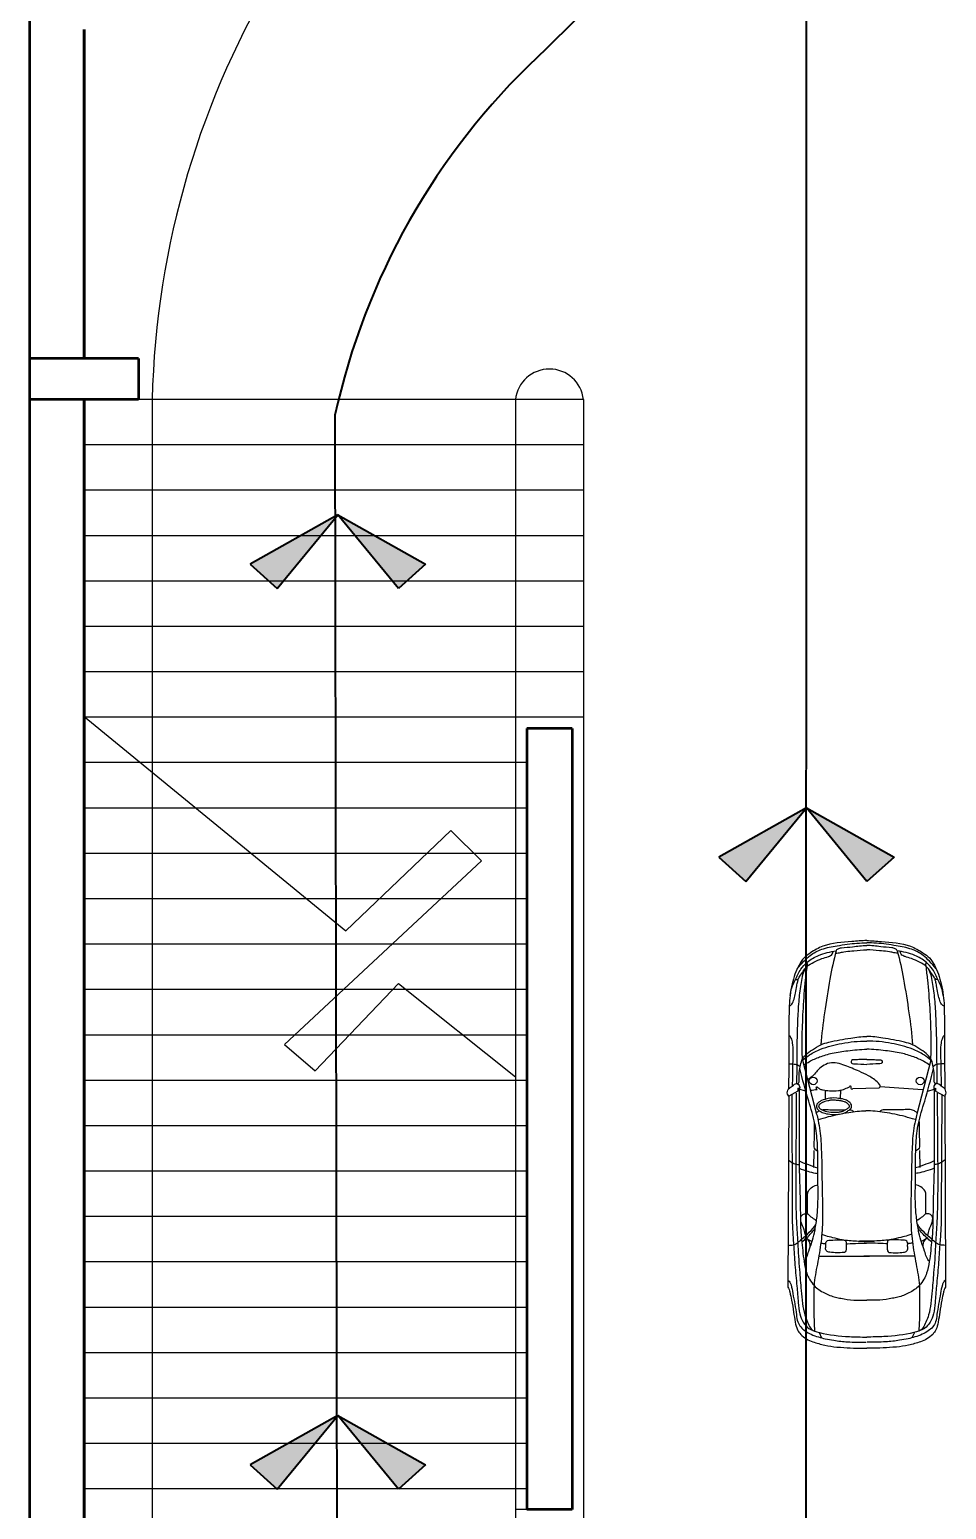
# Model space of a CAD drawing. Header units: millimetres. Extents: x 103 to 250, y -95 to 16.
# Drawn here: x 199.35 to 209.45, y -56.31 to -40.01 of the extents above; entities that cross this region are included whole.
import ezdxf

# ---------------------------------------------------------------- set-up
doc = ezdxf.new("R2010")
doc.units = ezdxf.units.MM
doc.linetypes.add('LÍNEAS_OCULTAS2', pattern=[4.7625, 3.175, -1.5875])
for name, color, linetype, lineweight in [('0.25', 6, 'Continuous', 25), ('0.40', 3, 'Continuous', 40), ('0.53', 1, 'Continuous', 53), ('Proyección', 5, 'LÍNEAS_OCULTAS2', 9)]:
    doc.layers.add(name, color=color, linetype=linetype, lineweight=lineweight)

# ---------------------------------------------------------------- blocks, each defined once
blk = doc.blocks.new('A$C76752FA1')
at = {"layer": '0.40'}
for points in [[(6.49, 7.7), (2.15, 15.41), (0, 13.03)], [(6.49, 7.7), (2.15, 0), (0, 2.38)]]:
    blk.add_hatch(color=256, dxfattribs=at).paths.add_polyline_path(points)
for p, q in [((2.15, 15.41), (0, 13.03)), ((6.49, 7.7), (2.15, 15.41)), ((0, 13.03), (6.49, 7.7)), ((0, 2.38), (6.49, 7.7)), ((6.49, 7.7), (2.15, 0)), ((2.15, 0), (0, 2.38))]:
    blk.add_line(p, q, dxfattribs=at)
blk = doc.blocks.new('A$C01E47D49')
at = {"layer": '0.25', "ltscale": 0.01}
for p, q in [((1.66, 1.628), (1.714, 1.728)), ((1.682, 1.647), (2.695, 1.651)), ((1.7, 1.695), (2.985, 1.691)), ((1.714, 1.728), (3.817, 1.736)), ((1.317, 1.575), (1.91, 1.421)), ((1.644, 1.485), (1.61, 1.016)), ((1.638, 1.614), (1.625, 1.628)), ((1.625, 1.628), (1.66, 1.628)), ((1.638, 1.614), (2.503, 1.614)), ((1.66, 1.544), (1.638, 1.614)), ((2.503, 1.614), (2.862, 1.603)), ((3.007, 1.522), (2.808, 1.521)), ((2.312, 1.45), (2.501, 1.453)), ((3.475, 1.397), (3.475, 0.839)), ((4.315, 1.394), (4.377, 1.366)), ((1.626, 1.002), (1.633, 0.715)), ((3.475, 0.341), (3.475, 0.899)), ((1.74, 0.581), (1.649, 0.583)), ((1.746, 0.416), (1.649, 0.416)), ((4.315, 0.344), (4.377, 0.372)), ((1.317, 0.163), (1.91, 0.317)), ((1.66, 0.194), (1.638, 0.124)), ((2.312, 0.288), (2.501, 0.285)), ((3.007, 0.216), (2.808, 0.217)), ((1.638, 0.124), (1.625, 0.11)), ((1.625, 0.11), (1.66, 0.11)), ((1.638, 0.124), (2.503, 0.124)), ((1.66, 0.11), (1.714, 0.01)), ((1.682, 0.091), (2.695, 0.087)), ((1.7, 0.043), (2.985, 0.047)), ((1.714, 0.01), (3.817, 0.002)), ((2.503, 0.124), (2.862, 0.135))]:
    blk.add_line(p, q, dxfattribs=at)
for centre in [(1.546, 1.458), (1.546, 0.28)]:
    blk.add_ellipse(centre, major_axis=(0, 0.0429), ratio=0.983266, start_param=4.712389, end_param=10.995574, dxfattribs=at)
for points, knots in [([(0, 0.869), (0, 0.923), (0.016, 1.084), (0.026, 1.305), (0.121, 1.472), (0.189, 1.565), (0.273, 1.619), (0.37, 1.662), (0.483, 1.69), (0.561, 1.711), (0.605, 1.711)], [0, 0, 0, 0, 0.16039, 0.479033, 0.632967, 0.722015, 0.817474, 0.927562, 1.03733, 1.167094, 1.167094, 1.167094, 1.167094]), ([(0.311, 1.633), (0.282, 1.609), (0.23, 1.565), (0.149, 1.482), (0.085, 1.357), (0.06, 1.215), (0.033, 1.05), (0.025, 0.94), (0.025, 0.869)], [0, 0, 0, 0, 0.1095129, 0.2035347, 0.3452507, 0.5161382, 0.6275464, 0.8383798, 0.8383798, 0.8383798, 0.8383798]), ([(0.605, 1.711), (0.546, 1.71), (0.449, 1.66), (0.321, 1.606), (0.225, 1.517), (0.147, 1.386), (0.122, 1.271), (0.114, 1.204)], [0, 0, 0, 0, 0.1772572, 0.3124951, 0.4151678, 0.5597243, 0.7575412, 0.7575412, 0.7575412, 0.7575412]), ([(0.427, 1.652), (0.429, 1.642), (0.427, 1.621), (0.4, 1.612), (0.368, 1.59), (0.328, 1.56), (0.272, 1.52), (0.237, 1.448), (0.196, 1.372), (0.184, 1.31), (0.17, 1.275), (0.157, 1.25), (0.133, 1.24), (0.119, 1.239)], [0, 0, 0, 0, 0.0304541, 0.0502818, 0.0786089, 0.1479133, 0.1986294, 0.2831705, 0.3780326, 0.4523267, 0.4667809, 0.4902599, 0.5347198, 0.5347198, 0.5347198, 0.5347198]), ([(0.324, 1.553), (0.345, 1.567), (0.4, 1.581), (0.516, 1.602), (0.68, 1.621), (0.885, 1.631), (1.117, 1.638), (1.346, 1.64), (1.505, 1.64), (1.574, 1.641)], [0, 0, 0, 0, 0.076148, 0.165903, 0.355672, 0.569871, 0.782325, 1.050047, 1.257936, 1.257936, 1.257936, 1.257936]), ([(0.723, 1.722), (0.721, 1.711), (0.694, 1.686), (0.643, 1.667), (0.574, 1.651), (0.508, 1.643), (0.455, 1.63), (0.429, 1.623), (0.417, 1.62)], [0, 0, 0, 0, 0.034703, 0.0959761, 0.1659336, 0.2471559, 0.2929944, 0.3295918, 0.3295918, 0.3295918, 0.3295918]), ([(0.605, 1.711), (0.642, 1.719), (0.789, 1.725), (1.039, 1.728), (1.344, 1.726), (1.542, 1.729), (1.634, 1.729)], [0, 0, 0, 0, 0.114897, 0.437061, 0.754269, 1.029686, 1.029686, 1.029686, 1.029686]), ([(1.044, 1.725), (1.049, 1.713), (1.081, 1.7), (1.139, 1.683), (1.238, 1.681), (1.395, 1.687), (1.522, 1.688), (1.601, 1.688)], [0, 0, 0, 0, 0.0364992, 0.0923739, 0.1867837, 0.3273982, 0.5667068, 0.5667068, 0.5667068, 0.5667068]), ([(1.357, 1.728), (1.357, 1.708), (1.36, 1.674), (1.364, 1.626), (1.383, 1.609), (1.391, 1.603)], [0, 0, 0, 0, 1.462159, 2.651105, 3.386321, 3.386321, 3.386321, 3.386321]), ([(1.574, 1.641), (1.573, 1.634), (1.574, 1.618), (1.56, 1.614), (1.555, 1.613)], [0, 0, 0, 0, 0.02274132, 0.03717479, 0.03717479, 0.03717479, 0.03717479]), ([(1.714, 1.728), (1.708, 1.733), (1.683, 1.749), (1.629, 1.737), (1.606, 1.687), (1.562, 1.648), (1.594, 1.606), (1.628, 1.604), (1.638, 1.614)], [0, 0, 0, 0, 0.024864, 0.0846267, 0.1362471, 0.1900683, 0.2245199, 0.2681841, 0.2681841, 0.2681841, 0.2681841]), ([(2.415, 1.731), (2.425, 1.719), (2.447, 1.694), (2.461, 1.653), (2.468, 1.625), (2.468, 1.612)], [1.808086, 1.808086, 1.808086, 1.808086, 2.918874, 4.131288, 5.10151, 5.10151, 5.10151, 5.10151]), ([(2.695, 1.651), (2.83, 1.651), (3.041, 1.647), (3.351, 1.626), (3.527, 1.619), (3.627, 1.608)], [0, 0, 0, 0, 0.4042759, 0.6333827, 0.9326252, 0.9326252, 0.9326252, 0.9326252]), ([(2.985, 1.691), (3.051, 1.691), (3.172, 1.687), (3.367, 1.673), (3.575, 1.66), (3.788, 1.639), (3.968, 1.624), (4.104, 1.612), (4.204, 1.574), (4.272, 1.515), (4.301, 1.448), (4.342, 1.301), (4.362, 1.107), (4.367, 0.932), (4.367, 0.869)], [0, 0, 0, 0, 0.198873, 0.363323, 0.587433, 0.823543, 1.004622, 1.129816, 1.230113, 1.320655, 1.388577, 1.443334, 1.771447, 1.958652, 1.958652, 1.958652, 1.958652]), ([(3.357, 1.735), (3.355, 1.715), (3.361, 1.674), (3.324, 1.627), (3.255, 1.54), (3.187, 1.472), (3.125, 1.428)], [0, 0, 0, 0, 0.0597371, 0.1139981, 0.1672498, 0.3938869, 0.3938869, 0.3938869, 0.3938869]), ([(3.745, 1.732), (3.749, 1.726), (3.764, 1.713), (3.811, 1.694), (3.895, 1.682), (4.003, 1.659), (4.108, 1.644), (4.196, 1.634), (4.259, 1.599), (4.302, 1.545), (4.34, 1.479), (4.365, 1.403), (4.39, 1.32), (4.398, 1.263), (4.402, 1.231)], [0, 0, 0, 0, 0.0219205, 0.0572122, 0.1522539, 0.2718866, 0.3894011, 0.4710097, 0.5346344, 0.5986698, 0.6733118, 0.758696, 0.8351341, 0.9293726, 0.9293726, 0.9293726, 0.9293726]), ([(3.817, 1.736), (3.833, 1.725), (3.883, 1.714), (3.973, 1.691), (4.085, 1.676), (4.194, 1.658), (4.281, 1.64), (4.344, 1.594), (4.39, 1.536), (4.427, 1.444), (4.458, 1.332), (4.476, 1.229), (4.478, 1.171), (4.479, 1.157)], [0, 0, 0, 0, 0.056668, 0.14946, 0.28161, 0.392935, 0.481686, 0.542967, 0.622845, 0.69797, 0.833643, 0.965665, 1.00577, 1.00577, 1.00577, 1.00577]), ([(1.317, 1.575), (1.228, 1.582), (1.036, 1.58), (0.741, 1.568), (0.486, 1.549), (0.333, 1.53), (0.283, 1.524)], [0, 0, 0, 0, 0.269375, 0.574535, 0.885339, 1.036319, 1.036319, 1.036319, 1.036319]), ([(1.555, 1.613), (1.528, 1.613), (1.473, 1.616), (1.393, 1.604), (1.318, 1.587), (1.249, 1.541), (1.201, 1.462), (1.143, 1.381), (1.105, 1.236), (1.076, 1.068), (1.056, 0.928), (1.056, 0.869)], [0, 0, 0, 0, 0.082256, 0.165174, 0.241383, 0.30939, 0.405348, 0.511507, 0.603349, 0.843635, 1.017671, 1.017671, 1.017671, 1.017671]), ([(1.317, 1.575), (1.297, 1.551), (1.248, 1.49), (1.178, 1.346), (1.124, 1.133), (1.106, 0.961), (1.106, 0.869)], [0, 0, 0, 0, 0.0947759, 0.2311242, 0.4700259, 0.7400315, 0.7400315, 0.7400315, 0.7400315]), ([(1.373, 1.559), (1.357, 1.541), (1.322, 1.486), (1.277, 1.381), (1.233, 1.24), (1.211, 1.065), (1.197, 0.938), (1.197, 0.869)], [0, 0, 0, 0, 0.0708922, 0.1925846, 0.3348457, 0.5072814, 0.7109928, 0.7109928, 0.7109928, 0.7109928]), ([(3.536, 1.559), (3.52, 1.546), (3.484, 1.522), (3.408, 1.507), (3.323, 1.469), (3.208, 1.441), (3.073, 1.418), (2.867, 1.4), (2.626, 1.409), (2.397, 1.406), (2.201, 1.412), (2.001, 1.434), (1.732, 1.522), (1.528, 1.575), (1.408, 1.606)], [0, 0, 0, 0, 0.05975, 0.126928, 0.230034, 0.336675, 0.482225, 0.641324, 0.954906, 1.203173, 1.330375, 1.542773, 1.802261, 2.175545, 2.175545, 2.175545, 2.175545]), ([(2.424, 1.614), (2.442, 1.585), (2.464, 1.515), (2.495, 1.447), (2.502, 1.407)], [0, 0, 0, 0, 0.1000351, 0.2184418, 0.2184418, 0.2184418, 0.2184418]), ([(2.508, 1.614), (2.521, 1.583), (2.537, 1.523), (2.56, 1.454), (2.563, 1.416), (2.564, 1.407)], [0, 0, 0, 0, 2.528586, 4.711885, 5.408215, 5.408215, 5.408215, 5.408215]), ([(2.808, 1.521), (2.792, 1.521), (2.752, 1.515), (2.711, 1.468), (2.69, 1.427), (2.691, 1.405)], [0, 0, 0, 0, 0.0486628, 0.1144515, 0.1777721, 0.1777721, 0.1777721, 0.1777721]), ([(2.862, 1.603), (2.921, 1.603), (3.047, 1.596), (3.191, 1.598), (3.357, 1.58), (3.498, 1.566), (3.623, 1.545), (3.664, 1.529)], [0, 0, 0, 0, 0.1783018, 0.3787173, 0.431954, 0.6762374, 0.8077184, 0.8077184, 0.8077184, 0.8077184]), ([(3.248, 1.541), (3.227, 1.546), (3.176, 1.558), (3.114, 1.589), (3.053, 1.601), (3.01, 1.574), (3.01, 1.541), (3.01, 1.512), (3.034, 1.496), (3.053, 1.461), (3.079, 1.439), (3.084, 1.42)], [0, 0, 0, 0, 0.0655106, 0.1550445, 0.2094604, 0.2438604, 0.287164, 0.3001388, 0.3275984, 0.3616951, 0.4200969, 0.4200969, 0.4200969, 0.4200969]), ([(3.319, 1.583), (3.303, 1.564), (3.257, 1.512), (3.207, 1.463), (3.171, 1.435)], [0, 0, 0, 0, 1.868162, 5.271297, 5.271297, 5.271297, 5.271297]), ([(3.275, 1.528), (3.288, 1.524), (3.3, 1.5), (3.308, 1.478), (3.312, 1.468)], [0, 0, 0, 0, 0.983949, 1.771691, 1.771691, 1.771691, 1.771691]), ([(3.372, 1.491), (3.354, 1.492), (3.316, 1.49), (3.292, 1.521), (3.275, 1.528)], [0, 0, 0, 0, 0.0535488, 0.1060573, 0.1060573, 0.1060573, 0.1060573]), ([(3.627, 1.608), (3.702, 1.605), (3.826, 1.592), (3.991, 1.579), (4.112, 1.558), (4.212, 1.518), (4.29, 1.484), (4.301, 1.443)], [0, 0, 0, 0, 0.2277977, 0.3719478, 0.4996814, 0.5863441, 0.709615, 0.709615, 0.709615, 0.709615]), ([(3.664, 1.529), (3.687, 1.522), (3.735, 1.498), (3.817, 1.44), (3.884, 1.339), (3.925, 1.236), (3.937, 1.173), (3.94, 1.153)], [0, 0, 0, 0, 0.0720749, 0.1581284, 0.2958089, 0.4262456, 0.4842292, 0.4842292, 0.4842292, 0.4842292]), ([(0.114, 1.204), (0.215, 1.234), (0.443, 1.281), (0.788, 1.334), (1.03, 1.366), (1.146, 1.374)], [0, 0, 0, 0, 0.317374, 0.69576, 1.04714, 1.04714, 1.04714, 1.04714]), ([(1.898, 1.422), (1.889, 1.416), (1.871, 1.393), (1.856, 1.341), (1.868, 1.229), (1.864, 1.128), (1.863, 1.034), (1.877, 1.018), (1.885, 1.011)], [0, 0, 0, 0, 0.842998, 2.122875, 3.997599, 9.174838, 10.012722, 10.751336, 10.751336, 10.751336, 10.751336]), ([(1.97, 1.403), (1.96, 1.365), (1.927, 1.255), (1.891, 1.074), (1.874, 0.929), (1.874, 0.86)], [0, 0, 0, 0, 0.1139079, 0.3411539, 0.543502, 0.543502, 0.543502, 0.543502]), ([(1.91, 1.421), (1.933, 1.414), (1.996, 1.403), (2.094, 1.381), (2.212, 1.373), (2.419, 1.363), (2.705, 1.362), (3.033, 1.35), (3.316, 1.367), (3.559, 1.412), (3.789, 1.457), (4.029, 1.449), (4.196, 1.451), (4.293, 1.444), (4.301, 1.443)], [0, 0, 0, 0, 0.073325, 0.188896, 0.303039, 0.425821, 0.811242, 1.159737, 1.41058, 1.660623, 1.899627, 2.11145, 2.377727, 2.401703, 2.401703, 2.401703, 2.401703]), ([(1.997, 1.446), (2.04, 1.45), (2.127, 1.447), (2.22, 1.45), (2.287, 1.453), (2.306, 1.43), (2.313, 1.416), (2.316, 1.409)], [0, 0, 0, 0, 3.267856, 6.568708, 7.399663, 8.099385, 8.621705, 8.621705, 8.621705, 8.621705]), ([(3.232, 1.364), (3.241, 1.352), (3.253, 1.311), (3.272, 1.236), (3.298, 1.124), (3.311, 0.97), (3.311, 0.854), (3.312, 0.79)], [0, 0, 0, 0, 0.0451009, 0.1211996, 0.2308505, 0.385263, 0.5739042, 0.5739042, 0.5739042, 0.5739042]), ([(3.295, 1.17), (3.295, 1.203), (3.3, 1.245), (3.298, 1.299), (3.326, 1.325), (3.364, 1.316), (3.399, 1.325), (3.422, 1.311), (3.431, 1.294), (3.439, 1.23), (3.44, 1.17), (3.435, 1.108), (3.419, 1.098), (3.396, 1.094), (3.363, 1.097), (3.331, 1.092), (3.299, 1.103), (3.297, 1.136), (3.295, 1.157), (3.295, 1.17)], [0, 0, 0, 0, 0.0969044, 0.1295913, 0.1506192, 0.1985921, 0.2360698, 0.2557908, 0.2719711, 0.2929882, 0.44406, 0.4519132, 0.4720918, 0.4918599, 0.5228758, 0.5707096, 0.5892096, 0.6145759, 0.654681, 0.654681, 0.654681, 0.654681]), ([(0.114, 1.204), (0.103, 1.203), (0.084, 1.183), (0.076, 1.118), (0.068, 1.013), (0.053, 0.921), (0.053, 0.869)], [0, 0, 0, 0, 0.0314754, 0.0702057, 0.1915753, 0.3439346, 0.3439346, 0.3439346, 0.3439346]), ([(0.136, 1.209), (0.139, 1.207), (0.138, 1.189), (0.133, 1.164), (0.119, 1.108), (0.116, 1.055), (0.109, 0.97), (0.102, 0.916), (0.102, 0.869)], [0, 0, 0, 0, 0.0114788, 0.0403472, 0.0875838, 0.1755608, 0.1991501, 0.3369659, 0.3369659, 0.3369659, 0.3369659]), ([(3.94, 1.153), (3.95, 1.107), (3.964, 1.012), (3.96, 0.917), (3.96, 0.869)], [0, 0, 0, 0, 0.140379, 0.2808468, 0.2808468, 0.2808468, 0.2808468]), ([(4.402, 1.231), (4.412, 1.181), (4.422, 1.061), (4.424, 0.942), (4.424, 0.874)], [0, 0, 0, 0, 0.1502861, 0.3522699, 0.3522699, 0.3522699, 0.3522699]), ([(1.311, 0.869), (1.311, 0.898), (1.309, 0.947), (1.315, 0.998), (1.314, 1.035), (1.332, 1.041), (1.346, 1.04), (1.357, 1.024), (1.359, 0.966), (1.362, 0.913), (1.363, 0.869)], [0, 0, 0, 0, 0.0857277, 0.1381048, 0.1641986, 0.1769751, 0.1890325, 0.2028129, 0.2286049, 0.3592554, 0.3592554, 0.3592554, 0.3592554]), ([(1.626, 1.002), (1.623, 1.009), (1.603, 1.025), (1.559, 0.991), (1.523, 0.947), (1.48, 0.874), (1.431, 0.77), (1.385, 0.654), (1.344, 0.547), (1.343, 0.457), (1.38, 0.383), (1.428, 0.326), (1.48, 0.29), (1.51, 0.253), (1.525, 0.228), (1.528, 0.218)], [0, 0, 0, 0, 0.527288, 1.647451, 3.487558, 5.099073, 7.968657, 12.238313, 14.475187, 16.613757, 18.744202, 20.639343, 22.223389, 23.452731, 24.286529, 24.286529, 24.286529, 24.286529]), ([(3.339, 1.095), (3.339, 1.09), (3.336, 1.006), (3.333, 0.922), (3.33, 0.842)], [11.235438, 11.235438, 11.235438, 11.235438, 11.552536, 17.586883, 17.586883, 17.586883, 17.586883]), ([(0, 0.869), (0, 0.815), (0.016, 0.654), (0.026, 0.433), (0.121, 0.266), (0.189, 0.173), (0.273, 0.119), (0.37, 0.076), (0.483, 0.048), (0.561, 0.027), (0.605, 0.027)], [0, 0, 0, 0, 0.16039, 0.479033, 0.632967, 0.722015, 0.817474, 0.927562, 1.03733, 1.167094, 1.167094, 1.167094, 1.167094]), ([(0.311, 0.105), (0.282, 0.129), (0.23, 0.173), (0.149, 0.256), (0.085, 0.381), (0.06, 0.523), (0.033, 0.688), (0.025, 0.798), (0.025, 0.869)], [0, 0, 0, 0, 0.1095129, 0.2035347, 0.3452507, 0.5161382, 0.6275464, 0.8383798, 0.8383798, 0.8383798, 0.8383798]), ([(0.114, 0.534), (0.103, 0.535), (0.084, 0.555), (0.076, 0.62), (0.068, 0.725), (0.053, 0.817), (0.053, 0.869)], [0, 0, 0, 0, 0.0314754, 0.0702057, 0.1915753, 0.3439346, 0.3439346, 0.3439346, 0.3439346]), ([(0.136, 0.529), (0.139, 0.531), (0.138, 0.549), (0.133, 0.574), (0.119, 0.631), (0.116, 0.683), (0.109, 0.768), (0.102, 0.822), (0.102, 0.869)], [0, 0, 0, 0, 0.0114788, 0.0403472, 0.0875838, 0.1755608, 0.1991501, 0.3369659, 0.3369659, 0.3369659, 0.3369659]), ([(1.555, 0.125), (1.528, 0.125), (1.473, 0.122), (1.393, 0.134), (1.318, 0.151), (1.249, 0.197), (1.201, 0.276), (1.143, 0.357), (1.105, 0.502), (1.076, 0.67), (1.056, 0.81), (1.056, 0.869)], [0, 0, 0, 0, 0.082256, 0.165174, 0.241383, 0.30939, 0.405348, 0.511507, 0.603349, 0.843635, 1.017671, 1.017671, 1.017671, 1.017671]), ([(1.317, 0.163), (1.297, 0.187), (1.248, 0.248), (1.178, 0.392), (1.124, 0.605), (1.106, 0.777), (1.106, 0.869)], [0, 0, 0, 0, 0.0947759, 0.2311242, 0.4700259, 0.7400315, 0.7400315, 0.7400315, 0.7400315]), ([(1.373, 0.179), (1.357, 0.197), (1.322, 0.252), (1.277, 0.357), (1.233, 0.498), (1.211, 0.673), (1.197, 0.8), (1.197, 0.869)], [0, 0, 0, 0, 0.0708922, 0.1925846, 0.3348457, 0.5072814, 0.7109928, 0.7109928, 0.7109928, 0.7109928]), ([(1.311, 0.869), (1.311, 0.84), (1.309, 0.791), (1.315, 0.74), (1.314, 0.703), (1.332, 0.698), (1.346, 0.698), (1.357, 0.714), (1.359, 0.772), (1.362, 0.825), (1.363, 0.869)], [0, 0, 0, 0, 0.0857277, 0.1381048, 0.1641986, 0.1769751, 0.1890325, 0.2028129, 0.2286049, 0.3592554, 0.3592554, 0.3592554, 0.3592554]), ([(1.97, 0.335), (1.96, 0.373), (1.927, 0.483), (1.893, 0.658), (1.874, 0.797), (1.874, 0.86)], [0, 0, 0, 0, 0.1139079, 0.3411539, 0.5260188, 0.5260188, 0.5260188, 0.5260188]), ([(2.985, 0.047), (3.051, 0.047), (3.172, 0.051), (3.367, 0.065), (3.575, 0.078), (3.788, 0.099), (3.968, 0.114), (4.104, 0.126), (4.204, 0.164), (4.272, 0.223), (4.301, 0.29), (4.342, 0.437), (4.362, 0.631), (4.367, 0.806), (4.367, 0.869)], [0, 0, 0, 0, 0.198873, 0.363323, 0.587433, 0.823543, 1.004622, 1.129816, 1.230113, 1.320655, 1.388577, 1.443334, 1.771447, 1.958652, 1.958652, 1.958652, 1.958652]), ([(3.232, 0.374), (3.241, 0.386), (3.253, 0.427), (3.272, 0.502), (3.298, 0.614), (3.311, 0.768), (3.311, 0.884), (3.312, 0.948)], [0, 0, 0, 0, 0.0451009, 0.1211996, 0.2308505, 0.385263, 0.5739042, 0.5739042, 0.5739042, 0.5739042]), ([(3.339, 0.643), (3.339, 0.648), (3.336, 0.732), (3.333, 0.816), (3.33, 0.896)], [11.235438, 11.235438, 11.235438, 11.235438, 11.552536, 17.586883, 17.586883, 17.586883, 17.586883]), ([(3.94, 0.585), (3.95, 0.631), (3.964, 0.726), (3.96, 0.821), (3.96, 0.869)], [0, 0, 0, 0, 0.140379, 0.2808468, 0.2808468, 0.2808468, 0.2808468]), ([(4.402, 0.507), (4.412, 0.557), (4.422, 0.677), (4.424, 0.796), (4.424, 0.864)], [0, 0, 0, 0, 0.1502861, 0.3522699, 0.3522699, 0.3522699, 0.3522699]), ([(1.639, 0.322), (1.635, 0.319), (1.629, 0.314), (1.613, 0.311), (1.612, 0.32), (1.613, 0.326), (1.619, 0.333), (1.629, 0.341), (1.638, 0.362), (1.649, 0.4), (1.656, 0.469), (1.656, 0.539), (1.645, 0.606), (1.623, 0.647), (1.615, 0.68), (1.598, 0.687), (1.604, 0.692), (1.61, 0.695), (1.619, 0.695), (1.626, 0.697), (1.638, 0.694), (1.633, 0.709), (1.633, 0.715)], [0, 0, 0, 0, 0.0138597, 0.0278304, 0.0329137, 0.0379971, 0.0465756, 0.0592704, 0.0762214, 0.1105991, 0.1789801, 0.2766959, 0.3173629, 0.3800771, 0.4110544, 0.4160421, 0.4210284, 0.4277212, 0.4387433, 0.4448131, 0.4508005, 0.4694463, 0.4694463, 0.4694463, 0.4694463]), ([(1.74, 0.581), (1.738, 0.567), (1.75, 0.64), (1.766, 0.66), (1.792, 0.696), (1.821, 0.705), (1.853, 0.7), (1.874, 0.664), (1.905, 0.618), (1.916, 0.553), (1.915, 0.48), (1.906, 0.413), (1.885, 0.358), (1.859, 0.325), (1.831, 0.314), (1.811, 0.318), (1.792, 0.325), (1.778, 0.346), (1.753, 0.382), (1.738, 0.461), (1.729, 0.493), (1.742, 0.593), (1.74, 0.581)], [0, 0, 0, 0, 0.03969, 0.089634, 0.13125, 0.1542862, 0.1797268, 0.2207266, 0.2680991, 0.3447665, 0.4095645, 0.4843001, 0.541515, 0.5817687, 0.6060665, 0.6262474, 0.6436722, 0.6634686, 0.6988791, 0.7758465, 0.8696394, 0.907731, 0.907731, 0.907731, 0.907731]), ([(1.765, 0.583), (1.766, 0.586), (1.766, 0.591), (1.769, 0.601), (1.77, 0.607), (1.773, 0.622), (1.776, 0.629), (1.78, 0.638), (1.782, 0.641), (1.786, 0.646), (1.787, 0.648), (1.793, 0.656), (1.797, 0.662), (1.804, 0.669), (1.807, 0.672), (1.811, 0.675), (1.813, 0.676), (1.817, 0.678), (1.819, 0.678), (1.824, 0.679), (1.828, 0.679), (1.832, 0.678), (1.834, 0.677), (1.836, 0.676), (1.838, 0.674), (1.842, 0.669), (1.845, 0.666), (1.85, 0.657), (1.853, 0.652), (1.859, 0.643), (1.862, 0.638), (1.868, 0.628), (1.871, 0.623), (1.877, 0.611), (1.879, 0.605), (1.883, 0.593), (1.884, 0.586), (1.888, 0.566), (1.89, 0.552), (1.891, 0.523), (1.891, 0.509), (1.889, 0.466), (1.885, 0.437), (1.874, 0.4), (1.871, 0.389), (1.863, 0.374), (1.861, 0.369), (1.854, 0.359), (1.851, 0.355), (1.845, 0.348), (1.842, 0.346), (1.836, 0.342), (1.833, 0.341), (1.829, 0.34), (1.828, 0.34), (1.825, 0.34), (1.823, 0.341), (1.818, 0.342), (1.815, 0.343), (1.811, 0.344), (1.809, 0.345), (1.808, 0.346), (1.808, 0.346), (1.807, 0.347), (1.807, 0.347), (1.805, 0.35), (1.803, 0.352), (1.8, 0.357), (1.798, 0.359), (1.795, 0.364), (1.793, 0.366), (1.789, 0.373), (1.787, 0.377), (1.782, 0.385), (1.78, 0.389), (1.777, 0.399), (1.775, 0.404), (1.771, 0.419), (1.768, 0.43), (1.765, 0.446), (1.764, 0.452), (1.761, 0.462), (1.76, 0.467), (1.758, 0.48), (1.757, 0.488), (1.758, 0.506), (1.758, 0.512), (1.759, 0.524), (1.759, 0.53), (1.761, 0.55), (1.763, 0.566), (1.764, 0.577), (1.765, 0.579), (1.765, 0.581), (1.765, 0.581), (1.765, 0.582), (1.765, 0.582), (1.765, 0.583)], [0.497033, 0.497033, 0.497033, 0.497033, 0.723444, 0.723444, 0.974636, 0.974636, 1.50964, 1.50964, 2.044645, 2.044645, 2.271061, 2.271061, 2.862376, 2.862376, 3.217654, 3.217654, 3.537253, 3.537253, 3.856852, 3.856852, 4.368613, 4.368613, 4.584627, 4.584627, 4.99269, 4.99269, 5.400753, 5.400753, 5.808816, 5.808816, 6.216879, 6.216879, 6.778716, 6.778716, 7.350371, 7.350371, 7.922025, 7.922025, 9.065335, 9.065335, 10.208644, 10.208644, 12.495263, 12.495263, 13.409896, 13.409896, 13.929088, 13.929088, 14.44828, 14.44828, 14.909885, 14.909885, 15.371489, 15.371489, 15.62524, 15.62524, 15.87899, 15.87899, 16.120875, 16.120875, 16.36276, 16.36276, 16.51635, 16.51635, 16.669941, 16.669941, 16.921521, 16.921521, 17.136676, 17.136676, 17.351831, 17.351831, 17.782142, 17.782142, 18.204974, 18.204974, 18.627807, 18.627807, 19.473473, 19.473473, 19.978923, 19.978923, 20.484372, 20.484372, 21.475119, 21.475119, 21.859144, 21.859144, 22.162884, 22.162884, 22.770362, 22.770362, 22.900493, 22.900493, 22.951221, 22.951221, 22.964298, 22.964298, 22.964298, 22.964298]), ([(1.863, 0.681), (1.864, 0.689), (1.865, 0.707), (1.877, 0.72), (1.885, 0.727)], [9.436432, 9.436432, 9.436432, 9.436432, 10.012722, 10.751336, 10.751336, 10.751336, 10.751336]), ([(0.605, 0.027), (0.546, 0.028), (0.449, 0.078), (0.321, 0.132), (0.225, 0.221), (0.147, 0.352), (0.122, 0.467), (0.114, 0.534)], [0, 0, 0, 0, 0.1772572, 0.3124951, 0.4151678, 0.5597243, 0.7575412, 0.7575412, 0.7575412, 0.7575412]), ([(0.114, 0.534), (0.215, 0.504), (0.443, 0.457), (0.788, 0.404), (1.03, 0.372), (1.146, 0.364)], [0, 0, 0, 0, 0.317374, 0.69576, 1.04714, 1.04714, 1.04714, 1.04714]), ([(0.427, 0.086), (0.429, 0.096), (0.427, 0.117), (0.4, 0.126), (0.368, 0.148), (0.328, 0.178), (0.272, 0.218), (0.237, 0.29), (0.196, 0.366), (0.184, 0.428), (0.17, 0.463), (0.157, 0.488), (0.133, 0.498), (0.119, 0.499)], [0, 0, 0, 0, 0.0304541, 0.0502818, 0.0786089, 0.1479133, 0.1986294, 0.2831705, 0.3780326, 0.4523267, 0.4667809, 0.4902599, 0.5347198, 0.5347198, 0.5347198, 0.5347198]), ([(1.864, 0.375), (1.863, 0.38), (1.858, 0.409), (1.867, 0.497), (1.865, 0.577), (1.864, 0.635)], [1.749253, 1.749253, 1.749253, 1.749253, 2.122875, 3.997599, 8.307432, 8.307432, 8.307432, 8.307432]), ([(3.295, 0.568), (3.295, 0.535), (3.3, 0.493), (3.298, 0.439), (3.326, 0.413), (3.364, 0.422), (3.399, 0.413), (3.422, 0.427), (3.431, 0.444), (3.439, 0.508), (3.44, 0.568), (3.435, 0.63), (3.419, 0.64), (3.396, 0.644), (3.363, 0.642), (3.331, 0.646), (3.299, 0.635), (3.297, 0.602), (3.295, 0.581), (3.295, 0.568)], [0, 0, 0, 0, 0.0969044, 0.1295913, 0.1506192, 0.1985921, 0.2360698, 0.2557908, 0.2719711, 0.2929882, 0.44406, 0.4519132, 0.4720918, 0.4918599, 0.5228758, 0.5707096, 0.5892096, 0.6145759, 0.654681, 0.654681, 0.654681, 0.654681]), ([(3.664, 0.209), (3.687, 0.216), (3.735, 0.24), (3.817, 0.298), (3.884, 0.399), (3.925, 0.503), (3.937, 0.565), (3.94, 0.585)], [0, 0, 0, 0, 0.0720749, 0.1581284, 0.2958089, 0.4262456, 0.4842292, 0.4842292, 0.4842292, 0.4842292]), ([(3.745, 0.006), (3.749, 0.012), (3.764, 0.025), (3.811, 0.044), (3.895, 0.056), (4.003, 0.079), (4.108, 0.094), (4.196, 0.104), (4.259, 0.139), (4.302, 0.193), (4.34, 0.259), (4.365, 0.335), (4.39, 0.418), (4.398, 0.475), (4.402, 0.507)], [0, 0, 0, 0, 0.0219205, 0.0572122, 0.1522539, 0.2718866, 0.3894011, 0.4710097, 0.5346344, 0.5986698, 0.6733118, 0.758696, 0.8351341, 0.9293726, 0.9293726, 0.9293726, 0.9293726]), ([(3.817, 0.002), (3.833, 0.013), (3.883, 0.024), (3.973, 0.047), (4.085, 0.062), (4.194, 0.08), (4.281, 0.098), (4.344, 0.144), (4.39, 0.202), (4.427, 0.294), (4.458, 0.406), (4.476, 0.509), (4.478, 0.567), (4.479, 0.581)], [0, 0, 0, 0, 0.056668, 0.14946, 0.28161, 0.392935, 0.481686, 0.542967, 0.622845, 0.69797, 0.833643, 0.965665, 1.00577, 1.00577, 1.00577, 1.00577]), ([(3.536, 0.179), (3.52, 0.192), (3.484, 0.216), (3.408, 0.231), (3.323, 0.269), (3.208, 0.297), (3.073, 0.32), (2.867, 0.338), (2.626, 0.329), (2.397, 0.332), (2.201, 0.326), (2.001, 0.304), (1.732, 0.216), (1.528, 0.163), (1.408, 0.132)], [0, 0, 0, 0, 0.05975, 0.126928, 0.230034, 0.336675, 0.482225, 0.641324, 0.954906, 1.203173, 1.330375, 1.542773, 1.802261, 2.175545, 2.175545, 2.175545, 2.175545]), ([(1.898, 0.316), (1.889, 0.322), (1.881, 0.332), (1.875, 0.344), (1.874, 0.345)], [0, 0, 0, 0, 0.8429982, 0.9626806, 0.9626806, 0.9626806, 0.9626806]), ([(1.91, 0.317), (1.933, 0.324), (1.996, 0.335), (2.094, 0.357), (2.212, 0.365), (2.419, 0.375), (2.705, 0.376), (3.033, 0.388), (3.316, 0.371), (3.559, 0.327), (3.789, 0.281), (4.029, 0.289), (4.196, 0.287), (4.293, 0.294), (4.301, 0.295)], [0, 0, 0, 0, 0.073325, 0.188896, 0.303039, 0.425821, 0.811242, 1.159737, 1.41058, 1.660623, 1.899627, 2.11145, 2.377727, 2.401703, 2.401703, 2.401703, 2.401703]), ([(1.997, 0.292), (2.04, 0.288), (2.127, 0.291), (2.22, 0.288), (2.287, 0.285), (2.306, 0.308), (2.313, 0.322), (2.316, 0.329)], [0, 0, 0, 0, 3.267856, 6.568708, 7.399663, 8.099385, 8.621705, 8.621705, 8.621705, 8.621705]), ([(2.424, 0.124), (2.442, 0.153), (2.464, 0.223), (2.495, 0.291), (2.502, 0.331)], [0, 0, 0, 0, 0.1000351, 0.2184418, 0.2184418, 0.2184418, 0.2184418]), ([(2.508, 0.124), (2.521, 0.155), (2.537, 0.215), (2.56, 0.284), (2.563, 0.322), (2.564, 0.331)], [0, 0, 0, 0, 2.528586, 4.711885, 5.408215, 5.408215, 5.408215, 5.408215]), ([(2.808, 0.217), (2.792, 0.217), (2.752, 0.223), (2.711, 0.27), (2.69, 0.311), (2.691, 0.333)], [0, 0, 0, 0, 0.0486628, 0.1144515, 0.1777721, 0.1777721, 0.1777721, 0.1777721]), ([(1.317, 0.163), (1.228, 0.156), (1.036, 0.158), (0.741, 0.17), (0.486, 0.189), (0.333, 0.208), (0.283, 0.214)], [0, 0, 0, 0, 0.269375, 0.574535, 0.885339, 1.036319, 1.036319, 1.036319, 1.036319]), ([(0.324, 0.185), (0.345, 0.171), (0.4, 0.157), (0.516, 0.136), (0.68, 0.117), (0.885, 0.107), (1.117, 0.1), (1.346, 0.098), (1.505, 0.098), (1.574, 0.097)], [0, 0, 0, 0, 0.076148, 0.165903, 0.355672, 0.569871, 0.782325, 1.050047, 1.257936, 1.257936, 1.257936, 1.257936]), ([(2.862, 0.135), (2.921, 0.135), (3.047, 0.142), (3.191, 0.14), (3.357, 0.158), (3.498, 0.172), (3.623, 0.193), (3.664, 0.209)], [0, 0, 0, 0, 0.1783018, 0.3787173, 0.431954, 0.6762374, 0.8077184, 0.8077184, 0.8077184, 0.8077184]), ([(3.248, 0.197), (3.227, 0.192), (3.176, 0.18), (3.114, 0.149), (3.053, 0.137), (3.01, 0.164), (3.01, 0.197), (3.01, 0.226), (3.034, 0.242), (3.053, 0.277), (3.079, 0.299), (3.084, 0.318)], [0, 0, 0, 0, 0.0655106, 0.1550445, 0.2094604, 0.2438604, 0.287164, 0.3001388, 0.3275984, 0.3616951, 0.4200969, 0.4200969, 0.4200969, 0.4200969]), ([(3.357, 0.003), (3.355, 0.023), (3.361, 0.064), (3.324, 0.111), (3.255, 0.198), (3.187, 0.266), (3.125, 0.31)], [0, 0, 0, 0, 0.0597371, 0.1139981, 0.1672498, 0.3938869, 0.3938869, 0.3938869, 0.3938869]), ([(3.319, 0.155), (3.303, 0.174), (3.257, 0.226), (3.207, 0.275), (3.171, 0.303)], [0, 0, 0, 0, 1.868162, 5.271297, 5.271297, 5.271297, 5.271297]), ([(3.275, 0.21), (3.288, 0.214), (3.3, 0.238), (3.308, 0.26), (3.312, 0.27)], [0, 0, 0, 0, 0.983949, 1.771691, 1.771691, 1.771691, 1.771691]), ([(3.372, 0.247), (3.354, 0.246), (3.316, 0.248), (3.292, 0.217), (3.275, 0.21)], [0, 0, 0, 0, 0.0535488, 0.1060573, 0.1060573, 0.1060573, 0.1060573]), ([(3.627, 0.13), (3.702, 0.133), (3.826, 0.146), (3.991, 0.159), (4.112, 0.18), (4.212, 0.22), (4.29, 0.254), (4.301, 0.295)], [0, 0, 0, 0, 0.2277977, 0.3719478, 0.4996814, 0.5863441, 0.709615, 0.709615, 0.709615, 0.709615]), ([(0.723, 0.016), (0.721, 0.027), (0.694, 0.052), (0.643, 0.071), (0.574, 0.087), (0.508, 0.095), (0.455, 0.108), (0.429, 0.115), (0.417, 0.118)], [0, 0, 0, 0, 0.034703, 0.0959761, 0.1659336, 0.2471559, 0.2929944, 0.3295918, 0.3295918, 0.3295918, 0.3295918]), ([(0.605, 0.027), (0.642, 0.019), (0.789, 0.013), (1.039, 0.01), (1.344, 0.012), (1.542, 0.009), (1.634, 0.009)], [0, 0, 0, 0, 0.114897, 0.437061, 0.754269, 1.029686, 1.029686, 1.029686, 1.029686]), ([(1.044, 0.013), (1.049, 0.025), (1.081, 0.038), (1.139, 0.055), (1.238, 0.057), (1.395, 0.051), (1.522, 0.05), (1.601, 0.05)], [0, 0, 0, 0, 0.0364992, 0.0923739, 0.1867837, 0.3273982, 0.5667068, 0.5667068, 0.5667068, 0.5667068]), ([(1.357, 0.01), (1.357, 0.03), (1.36, 0.064), (1.364, 0.112), (1.383, 0.129), (1.391, 0.135)], [0, 0, 0, 0, 1.462159, 2.651105, 3.386321, 3.386321, 3.386321, 3.386321]), ([(1.574, 0.097), (1.573, 0.104), (1.574, 0.12), (1.56, 0.124), (1.555, 0.125)], [0, 0, 0, 0, 0.02274132, 0.03717479, 0.03717479, 0.03717479, 0.03717479]), ([(1.714, 0.01), (1.708, 0.005), (1.683, -0.011), (1.629, 0.001), (1.606, 0.051), (1.562, 0.09), (1.594, 0.132), (1.628, 0.134), (1.638, 0.124)], [0, 0, 0, 0, 0.024864, 0.0846267, 0.1362471, 0.1900683, 0.2245199, 0.2681841, 0.2681841, 0.2681841, 0.2681841]), ([(2.415, 0.007), (2.425, 0.019), (2.447, 0.044), (2.461, 0.085), (2.468, 0.113), (2.468, 0.126)], [1.808086, 1.808086, 1.808086, 1.808086, 2.918874, 4.131288, 5.10151, 5.10151, 5.10151, 5.10151]), ([(2.695, 0.087), (2.83, 0.087), (3.041, 0.091), (3.351, 0.112), (3.527, 0.119), (3.627, 0.13)], [0, 0, 0, 0, 0.4042759, 0.6333827, 0.9326252, 0.9326252, 0.9326252, 0.9326252])]:
    blk.add_open_spline(points, degree=3, knots=knots, dxfattribs=at)
for points in [[(0.283, 1.524), (0.268, 1.52), (0.251, 1.523), (0.235, 1.524)], [(3.332, 1.374), (3.334, 1.356), (3.336, 1.338), (3.337, 1.32)], [(4.479, 1.157), (4.491, 1.062), (4.488, 0.965), (4.488, 0.869)], [(4.479, 0.581), (4.491, 0.676), (4.488, 0.773), (4.488, 0.869)], [(3.332, 0.364), (3.334, 0.382), (3.336, 0.4), (3.337, 0.418)], [(0.283, 0.214), (0.268, 0.218), (0.251, 0.215), (0.235, 0.214)], [(1.646, 0.249), (1.648, 0.273), (1.64, 0.297), (1.639, 0.322)]]:
    blk.add_open_spline(points, degree=3, dxfattribs=at)

msp = doc.modelspace()

# ---------------------------------------------------------------- linework, layer by layer
for p, q in [((205.452, -44.08), (200.552, -44.08)), ((205.452, -44.58), (199.952, -44.58)), ((205.452, -45.08), (199.952, -45.08)), ((205.452, -45.58), (199.952, -45.58)), ((205.452, -46.08), (199.952, -46.08)), ((205.452, -46.58), (199.952, -46.58)), ((205.452, -47.08), (199.952, -47.08)), ((199.952, -47.573), (202.834, -49.934)), ((205.452, -47.58), (199.952, -47.58)), ((204.827, -48.08), (199.952, -48.08)), ((204.827, -48.58), (199.952, -48.58)), ((202.834, -49.934), (203.991, -48.826)), ((203.991, -48.826), (204.329, -49.163)), ((204.827, -49.08), (199.952, -49.08)), ((204.329, -49.163), (202.159, -51.186)), ((204.827, -49.58), (199.952, -49.58)), ((204.827, -50.08), (199.952, -50.08)), ((202.497, -51.475), (203.413, -50.512)), ((203.413, -50.512), (204.702, -51.542)), ((204.827, -50.58), (199.952, -50.58)), ((204.827, -51.08), (199.952, -51.08)), ((202.159, -51.186), (202.497, -51.475)), ((204.827, -51.58), (199.952, -51.58)), ((204.827, -52.08), (199.952, -52.08)), ((204.827, -52.58), (199.952, -52.58)), ((204.827, -53.08), (199.952, -53.08)), ((204.827, -53.58), (199.952, -53.58)), ((204.827, -54.08), (199.952, -54.08)), ((204.827, -54.58), (199.952, -54.58)), ((204.827, -55.08), (199.952, -55.08)), ((204.827, -55.58), (199.952, -55.58)), ((204.827, -56.08), (199.952, -56.08)), ((204.827, -56.305), (204.702, -56.305))]:
    msp.add_line(p, q)
at = {"layer": '0.25'}
for p, q in [((200.702, -44.08), (200.7, -61.823)), ((204.702, -44.08), (204.702, -58.08)), ((205.452, -44.08), (205.452, -58.08))]:
    msp.add_line(p, q, dxfattribs=at)
for centre, radius, start, end in [((210.27, -44.311), 9.571, 118.7252, 178.6166), ((205.077, -44.121), 0.377, 6.1288, 173.8712)]:
    msp.add_arc(centre, radius, start, end, dxfattribs=at)
at = {"layer": '0.40'}
for p, q in [((207.907, -4.201), (207.902, -58.375)), ((202.743, -59.505), (202.716, -44.253))]:
    msp.add_line(p, q, dxfattribs=at)
for centre, radius, start, end in [((190.761, -25.491), 20.513, 313.7506, 326.5651), ((210.218, -45.893), 7.68, 133.3548, 167.6688)]:
    msp.add_arc(centre, radius, start, end, dxfattribs=at)
at = {"layer": '0.53'}
for p, q in [((199.352, 0.745), (199.352, -64.005)), ((199.952, -43.63), (199.952, -40.005)), ((199.952, -40.005), (199.952, -43.63)), ((200.552, -43.63), (199.352, -43.63)), ((200.552, -43.63), (200.552, -44.08)), ((200.552, -44.08), (199.352, -44.08)), ((199.952, -52.23), (199.952, -44.08)), ((199.952, -44.08), (199.952, -52.23)), ((205.327, -47.705), (204.827, -47.705)), ((204.827, -47.705), (204.827, -56.305)), ((205.327, -47.705), (205.327, -56.305)), ((199.952, -59.93), (199.952, -52.23)), ((199.952, -52.23), (199.952, -63.855)), ((205.327, -56.305), (204.827, -56.305))]:
    msp.add_line(p, q, dxfattribs=at)

# ---------------------------------------------------------------- block references
at = {"layer": '0.40', "xscale": 0.1251924930541009, "yscale": 0.1251924930541009, "zscale": 0.1251924930541009, "rotation": 90}
for p in [(203.711, -46.163), (208.872, -49.39), (203.711, -56.084)]:
    msp.add_blockref('A$C76752FA1', p, dxfattribs=at)
at = {"layer": 'Proyección', "rotation": 270.0000000000001}
msp.add_blockref('A$C01E47D49', (207.702, -50.04), dxfattribs=at)

doc.saveas('drawing.dxf')
